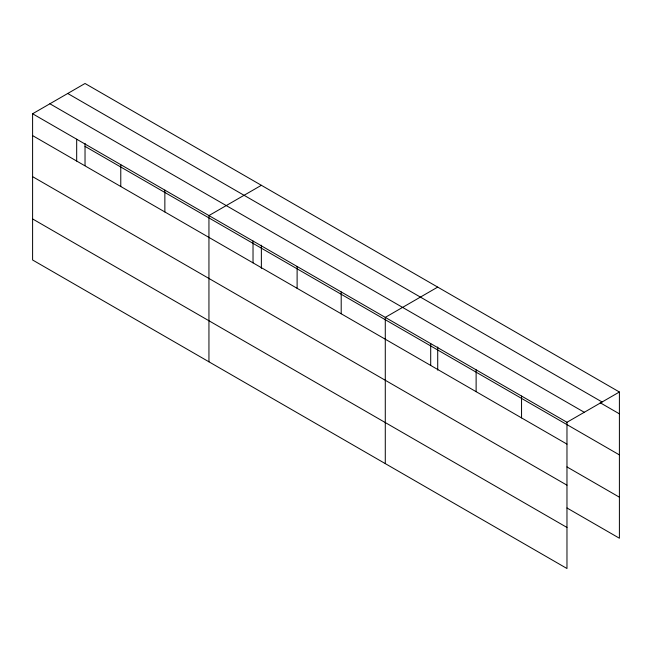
<?xml version="1.0" encoding="UTF-8"?>
<svg xmlns="http://www.w3.org/2000/svg" width="652" height="652" viewBox="0 0 652 652"><rect width="100%" height="100%" fill="white"/><g stroke="black" fill="none" stroke-linecap="round" stroke-linejoin="round"><path stroke-width="0.98" d="M85.029 165.51L85.029 143.375M261.37 245.185L261.37 268.331M437.712 346.994L437.712 370.14M566.971 485.169L566.971 422.276L32.6 113.766L32.6 259.993L566.971 568.511L566.971 485.169L32.6 176.651M566.987 507.981L619.4 538.234L619.4 392.007L85.029 83.489L32.6 113.766M261.37 185.298L208.942 215.576L208.942 361.803M437.712 287.108L385.283 317.385L385.283 463.613M566.971 422.276L619.4 392.007M67.726 93.48L602.098 401.999M600.182 402.749L619.4 413.841M49.902 103.774L584.273 412.284M85.029 146.382L619.4 454.892M32.6 135.6L566.971 444.118M566.987 466.93L619.4 497.191M32.6 218.942L566.971 527.46M521.551 396.049L521.551 417.891M476.123 369.831L476.123 391.665M430.703 343.604L430.703 365.446M341.2 291.933L341.2 313.767M297.116 266.481L297.116 288.314M253.025 241.028L253.025 262.862M164.858 190.123L164.858 211.957M120.775 164.671L120.775 186.505M76.683 139.218L76.683 161.052"/></g></svg>
